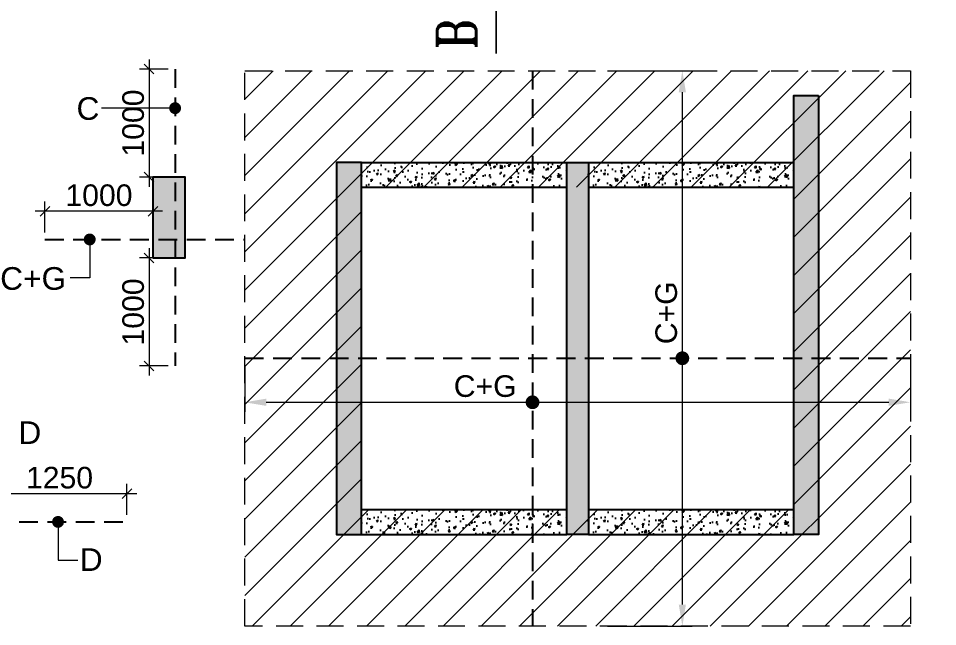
# Model space of a CAD drawing. Header units: millimetres. Extents: x 1123469 to 1883119, y -126924 to 196924.
# Drawn here: x 1474288 to 1482801, y 136834 to 142469 of the extents above; entities that cross this region are included whole.
import ezdxf

# ---------------------------------------------------------------- set-up
doc = ezdxf.new("R2010")
doc.units = ezdxf.units.MM
doc.header["$LTSCALE"] = 500
doc.header["$MEASUREMENT"] = 0
doc.header["$PDMODE"] = 34
for name, pattern in [('CONTINOUS', [0]), ('DASHED2', [0.375, 0.25, -0.125]), ('HIDDEN', [0.375, 0.25, -0.125])]:
    doc.linetypes.add(name, pattern=pattern)
doc.layers.get('Defpoints').update_dxf_attribs({"lineweight": 0})
for name, color, linetype in [('3BEAM NO', 6, 'Continuous'), ('COL. DIM', 3, 'Continuous'), ('r.c.c. wall', 4, 'Continuous'), ('reinf.', 4, 'Continuous'), ('TEXT 1', 1, 'Continuous'), ('TEXT-20', 3, 'Continuous'), ('TOWER AREA COLUMN.', 6, 'Continuous')]:
    doc.layers.add(name, color=color, linetype=linetype)
for name, color, linetype, lineweight in [('ARWO', 1, 'Continuous', 18), ('CUT OUT', 1, 'Continuous', 13), ('dim-M', 1, 'Continuous', 15), ('FOOTING', 1, 'Continuous', 15), ('HATCH', 1, 'Continuous', 5), ('S - SUNK', 251, 'Continuous', 0), ('TOWER COL HATCH', 253, 'Continuous', 20)]:
    doc.layers.add(name, color=color, linetype=linetype, lineweight=lineweight)
doc.styles.add('3mm', font='arial.ttf')
doc.styles.add('RT', font='romant.shx', dxfattribs={"height": 8})
doc.dimstyles.new('PARAMVEER', dxfattribs={"dimtxt": 200, "dimasz": 100, "dimexe": 0, "dimexo": 25, "dimgap": 10, "dimtad": 1, "dimdec": 0, "dimrnd": 5, "dimzin": 0, "dimdsep": 46, "dimtxsty": '3mm', "dimblk": 'OBLIQUE', "dimcen": 0.09, "dimdle": 75, "dimclrd": 1, "dimclre": 1, "dimclrt": 3, "dimadec": 0, "dimazin": 0, "dimtfac": 1, "dimtdec": 0, "dimtmove": 1, "dimatfit": 3, "dimfxl": 100, "dimtolj": 1, "dimtzin": 0, "dimlwd": 18, "dimlwe": 5, "dimarcsym": 0})
doc.dimstyles.new('PARAMVEER BEAM', dxfattribs={"dimtxt": 200, "dimasz": 100, "dimexe": 0, "dimexo": 0, "dimgap": 10, "dimtad": 1, "dimdec": 0, "dimzin": 0, "dimdsep": 46, "dimtxsty": '3mm', "dimblk": 'ARCHTICK', "dimcen": 0.09, "dimdle": 75, "dimclrd": 1, "dimclre": 1, "dimclrt": 3, "dimadec": 0, "dimazin": 0, "dimtfac": 1, "dimtdec": 0, "dimtmove": 1, "dimatfit": 3, "dimfxl": 100, "dimtolj": 1, "dimtzin": 0, "dimlwd": 18, "dimlwe": 5, "dimarcsym": 0})

# ---------------------------------------------------------------- blocks, each defined once
blk = doc.blocks.new('3tgra')
at = {"layer": 'TOWER COL HATCH'}
h = blk.add_hatch(color=253, dxfattribs=at)
h.dxf.hatch_style = 1
h.paths.add_polyline_path([(1383875.6, 78731.7), (1383875.6, 74666.6), (1383645.6, 74666.6), (1383645.6, 77881.7), (1383645.6, 78111.7), (1383645.6, 78731.7)])
h = blk.add_hatch(color=253, dxfattribs=at)
h.dxf.hatch_style = 1
h.paths.add_polyline_path([(1379640.6, 78111.7), (1379410.6, 78111.7), (1379410.6, 74666.6), (1379640.6, 74666.6), (1379640.6, 77881.7)])
h = blk.add_hatch(color=253, dxfattribs=at)
h.dxf.hatch_style = 1
h.paths.add_polyline_path([(1381543.1, 78111.7), (1381743.1, 78111.7), (1381743.1, 77881.7), (1381743.1, 74666.6), (1381543.1, 74666.6), (1381543.1, 77881.7)])
h = blk.add_hatch(color=253, dxfattribs=at)
h.dxf.hatch_style = 1
h.paths.add_polyline_path([(1377710.6, 77226.9), (1378010.6, 77226.9), (1378010.6, 77976.9), (1377710.6, 77976.9)])
at = {"layer": 'TOWER AREA COLUMN.', "color": 4}
for points in [[(1383875.6, 78731.7), (1383875.6, 74666.6), (1383645.6, 74666.6), (1383645.6, 77881.7), (1383645.6, 77881.7), (1383645.6, 78111.7), (1383645.6, 78111.7), (1383645.6, 78731.7), (1383875.6, 78731.7)], [(1379640.6, 78111.7), (1379410.6, 78111.7), (1379410.6, 74666.6), (1379640.6, 74666.6), (1379640.6, 77881.7), (1379640.6, 77881.7), (1379640.6, 78111.7)], [(1381543.1, 78111.7), (1381743.1, 78111.7), (1381743.1, 77881.7), (1381743.1, 77881.7), (1381743.1, 74666.6), (1381543.1, 74666.6), (1381543.1, 77881.7), (1381543.1, 77881.7), (1381543.1, 78111.7)]]:
    blk.add_lwpolyline(points, dxfattribs=at)
blk.add_lwpolyline([(1377710.6, 77226.9), (1378010.6, 77226.9), (1378010.6, 77976.9), (1377710.6, 77976.9)], close=True, dxfattribs=at)
blk = doc.blocks.new('_Oblique')
at = {"color": 0, "linetype": 'ByBlock', "lineweight": -2}
blk.add_line((-0.5, -0.5), (0.5, 0.5), dxfattribs=at)
blk = doc.blocks.new('*D390')
at = {"layer": 'COL. DIM', "color": 1, "lineweight": 18, "ltscale": 10, "transparency": 16777216}
blk.add_line((1475499, 140339.4), (1475499, 139159.4), dxfattribs=at)
at = {"layer": 'COL. DIM', "color": 1, "linetype": 'CONTINOUS', "lineweight": 5, "ltscale": 10, "transparency": 16777216}
for p, q in [((1475674.6, 140249.4), (1475409, 140249.4)), ((1475674.6, 139249.4), (1475409, 139249.4))]:
    blk.add_line(p, q, dxfattribs=at)
at = {"layer": 'Defpoints', "color": 0, "ltscale": 10, "transparency": 16777216}
for p in [(1475739.6, 140249.4), (1475499, 139249.4), (1475739.6, 139249.4)]:
    blk.add_point(p, dxfattribs=at)
at = {"layer": 'COL. DIM', "color": 1, "lineweight": 18, "ltscale": 10, "transparency": 16777216, "xscale": 90, "yscale": 90, "zscale": 90}
for p, rotation in [((1475499, 140249.4), 90), ((1475499, 139249.4), 270)]:
    blk.add_blockref('_Oblique', p, dxfattribs=dict(at, rotation=rotation))
at = {"layer": 'COL. DIM', "color": 3, "ltscale": 10, "transparency": 16777216, "insert": (1475351.9, 139749.4), "char_height": 200, "attachment_point": 5, "rotation": 90, "style": '3mm'}
blk.add_mtext('\\A1;1000', dxfattribs=at)
blk = doc.blocks.new('_ArchTick')
at = {"color": 0, "linetype": 'ByBlock', "const_width": 0.15}
blk.add_lwpolyline([(-0.5, -0.5), (0.5, 0.5)], dxfattribs=at)
blk = doc.blocks.new('*D391')
at = {"layer": 'COL. DIM', "color": 1, "lineweight": 18, "ltscale": 10, "transparency": 16777216}
blk.add_line((1475499, 142089.4), (1475499, 140909.4), dxfattribs=at)
at = {"layer": 'COL. DIM', "color": 1, "linetype": 'CONTINOUS', "lineweight": 5, "ltscale": 10, "transparency": 16777216}
for p, q in [((1475674.6, 141999.4), (1475409, 141999.4)), ((1475674.6, 140999.4), (1475409, 140999.4))]:
    blk.add_line(p, q, dxfattribs=at)
at = {"layer": 'Defpoints', "color": 0, "ltscale": 10, "transparency": 16777216}
for p in [(1475739.6, 141999.4), (1475499, 140999.4), (1475739.6, 140999.4)]:
    blk.add_point(p, dxfattribs=at)
at = {"layer": 'COL. DIM', "color": 1, "lineweight": 18, "ltscale": 10, "transparency": 16777216, "xscale": 90, "yscale": 90, "zscale": 90}
for p, rotation in [((1475499, 141999.4), 90), ((1475499, 140999.4), 270)]:
    blk.add_blockref('_Oblique', p, dxfattribs=dict(at, rotation=rotation))
at = {"layer": 'COL. DIM', "color": 3, "ltscale": 10, "transparency": 16777216, "insert": (1475351.9, 141499.4), "char_height": 200, "attachment_point": 5, "rotation": 90, "style": '3mm'}
blk.add_mtext('\\A1;1000', dxfattribs=at)
blk = doc.blocks.new('*D392')
at = {"layer": 'COL. DIM', "color": 1, "linetype": 'CONTINOUS', "lineweight": 5, "ltscale": 10, "transparency": 16777216}
for p, q in [((1474534.2, 140485.9), (1474534.2, 140772.4)), ((1475534.2, 140485.9), (1475534.2, 140772.4))]:
    blk.add_line(p, q, dxfattribs=at)
at = {"layer": 'COL. DIM', "color": 1, "lineweight": 18, "ltscale": 10, "transparency": 16777216}
blk.add_line((1475624.2, 140682.4), (1474444.2, 140682.4), dxfattribs=at)
at = {"layer": 'Defpoints', "color": 0, "ltscale": 10, "transparency": 16777216}
for p in [(1474534.2, 140682.4), (1474534.2, 140420.9), (1475534.2, 140420.9)]:
    blk.add_point(p, dxfattribs=at)
at = {"layer": 'COL. DIM', "color": 1, "lineweight": 18, "ltscale": 10, "transparency": 16777216, "xscale": 90, "yscale": 90, "zscale": 90, "rotation": 180}
blk.add_blockref('_Oblique', (1474534.2, 140682.4), dxfattribs=at)
at = {"layer": 'COL. DIM', "color": 1, "lineweight": 18, "ltscale": 10, "transparency": 16777216, "xscale": 90, "yscale": 90, "zscale": 90}
blk.add_blockref('_Oblique', (1475534.2, 140682.4), dxfattribs=at)
at = {"layer": 'COL. DIM', "color": 3, "ltscale": 10, "transparency": 16777216, "insert": (1475034.2, 140829.5), "char_height": 200, "attachment_point": 5, "style": '3mm'}
blk.add_mtext('\\A1;1000', dxfattribs=at)
blk = doc.blocks.new('*D406')
at = {"layer": 'COL. DIM', "color": 1, "linetype": 'CONTINOUS', "lineweight": 5, "ltscale": 10, "transparency": 16777216}
for p, q in [((1474043.9, 137869.3), (1474043.9, 138155.8)), ((1475293.9, 137869.3), (1475293.9, 138155.8))]:
    blk.add_line(p, q, dxfattribs=at)
at = {"layer": 'COL. DIM', "color": 1, "lineweight": 18, "ltscale": 10, "transparency": 16777216}
blk.add_line((1475383.9, 138065.8), (1473953.9, 138065.8), dxfattribs=at)
at = {"layer": 'Defpoints', "color": 0, "ltscale": 10, "transparency": 16777216}
for p in [(1474043.9, 138065.8), (1474043.9, 137804.3), (1475293.9, 137804.3)]:
    blk.add_point(p, dxfattribs=at)
at = {"layer": 'COL. DIM', "color": 1, "lineweight": 18, "ltscale": 10, "transparency": 16777216, "xscale": 90, "yscale": 90, "zscale": 90, "rotation": 180}
blk.add_blockref('_Oblique', (1474043.9, 138065.8), dxfattribs=at)
at = {"layer": 'COL. DIM', "color": 1, "lineweight": 18, "ltscale": 10, "transparency": 16777216, "xscale": 90, "yscale": 90, "zscale": 90}
blk.add_blockref('_Oblique', (1475293.9, 138065.8), dxfattribs=at)
at = {"layer": 'COL. DIM', "color": 3, "ltscale": 10, "transparency": 16777216, "insert": (1474668.9, 138212.9), "char_height": 200, "attachment_point": 5, "style": '3mm'}
blk.add_mtext('\\A1;1250', dxfattribs=at)
blk = doc.blocks.new('*D475')
at = {"layer": 'COL. DIM', "color": 1, "linetype": 'CONTINOUS', "lineweight": 5, "ltscale": 10, "transparency": 16777216}
for p, q in [((1476384.2, 139255.3), (1476384.2, 138822.7)), ((1482549.2, 139255.3), (1482549.2, 138822.7))]:
    blk.add_line(p, q, dxfattribs=at)
at = {"layer": 'COL. DIM', "color": 1, "lineweight": 18, "ltscale": 10, "transparency": 16777216}
blk.add_line((1476584.2, 138912.7), (1482349.2, 138912.7), dxfattribs=at)
at = {"layer": 'COL. DIM', "color": 1, "ltscale": 10, "transparency": 16777216}
for points in [[(1476584.2, 138946.1), (1476584.2, 138879.4), (1476384.2, 138912.7)], [(1482349.2, 138946.1), (1482349.2, 138879.4), (1482549.2, 138912.7)]]:
    blk.add_solid(points, dxfattribs=at)
at = {"layer": 'Defpoints', "color": 0, "ltscale": 10, "transparency": 16777216}
for p in [(1476384.2, 139320.3), (1482549.2, 139320.3), (1482549.2, 138912.7)]:
    blk.add_point(p, dxfattribs=at)
at = {"layer": 'COL. DIM', "color": 3, "ltscale": 10, "transparency": 16777216, "insert": (1478611.3, 139061.1), "char_height": 200, "attachment_point": 5, "style": '3mm'}
blk.add_mtext('\\A1;C+G', dxfattribs=at)
blk = doc.blocks.new('*D476')
at = {"layer": 'COL. DIM', "color": 1, "linetype": 'CONTINOUS', "lineweight": 5, "ltscale": 10, "transparency": 16777216}
for p, q in [((1479742.7, 141984.2), (1480527.1, 141984.2)), ((1479742.7, 136839), (1480527.1, 136839))]:
    blk.add_line(p, q, dxfattribs=at)
at = {"layer": 'COL. DIM', "color": 1, "lineweight": 18, "ltscale": 10, "transparency": 16777216}
blk.add_line((1480437.1, 137039), (1480437.1, 141784.2), dxfattribs=at)
at = {"layer": 'COL. DIM', "color": 1, "ltscale": 10, "transparency": 16777216}
for points in [[(1480403.7, 141784.2), (1480470.4, 141784.2), (1480437.1, 141984.2)], [(1480403.7, 137039), (1480470.4, 137039), (1480437.1, 136839)]]:
    blk.add_solid(points, dxfattribs=at)
at = {"layer": 'Defpoints', "color": 0, "ltscale": 10, "transparency": 16777216}
for p in [(1479677.7, 141984.2), (1480437.1, 141984.2), (1479677.7, 136839)]:
    blk.add_point(p, dxfattribs=at)
at = {"layer": 'COL. DIM', "color": 3, "ltscale": 10, "transparency": 16777216, "insert": (1480288.7, 139741.5), "char_height": 200, "width": 176.808, "attachment_point": 5, "rotation": 90, "style": '3mm'}
blk.add_mtext('\\A1;C+G', dxfattribs=at)
blk = doc.blocks.new('*D2624')
at = {"layer": 'COL. DIM', "color": 1, "linetype": 'CONTINOUS', "lineweight": 5, "ltscale": 10, "transparency": 16777216}
for p, q in [((1726903.3, 142855.3), (1726903.3, 142349.5)), ((1727203.3, 141672.5), (1727203.3, 142529.5))]:
    blk.add_line(p, q, dxfattribs=at)
at = {"layer": 'COL. DIM', "color": 1, "lineweight": 18, "ltscale": 10, "transparency": 16777216}
blk.add_line((1726813.3, 142439.5), (1727293.3, 142439.5), dxfattribs=at)
at = {"layer": 'Defpoints', "color": 0, "ltscale": 10, "transparency": 16777216}
for p in [(1726903.3, 142920.3), (1727203.3, 142439.5), (1727203.3, 141607.5), (1405055.6, 139394.2), (1364890.6, 126979.3), (1364890.6, 124332.9)]:
    blk.add_point(p, dxfattribs=at)
at = {"layer": 'S - SUNK', "color": 1, "lineweight": 18, "ltscale": 10, "transparency": 16777216}
blk.add_line((1405130.6, 124332.9), (1364815.6, 124332.9), dxfattribs=at)
at = {"layer": 'S - SUNK', "color": 1, "lineweight": 5, "ltscale": 10, "transparency": 16777216}
for p, q in [((1364890.6, 124333.1), (1364890.6, 124332.9)), ((1405055.6, 124333.1), (1405055.6, 124332.9))]:
    blk.add_line(p, q, dxfattribs=at)
at = {"layer": 'COL. DIM', "color": 1, "lineweight": 18, "ltscale": 10, "transparency": 16777216, "xscale": 90, "yscale": 90, "zscale": 90, "rotation": 180}
blk.add_blockref('_Oblique', (1726903.3, 142439.5), dxfattribs=at)
at = {"layer": 'COL. DIM', "color": 1, "lineweight": 18, "ltscale": 10, "transparency": 16777216, "xscale": 90, "yscale": 90, "zscale": 90}
blk.add_blockref('_Oblique', (1727203.3, 142439.5), dxfattribs=at)
at = {"layer": 'S - SUNK', "color": 1, "lineweight": 18, "ltscale": 10, "transparency": 16777216, "xscale": 100, "yscale": 100, "zscale": 100, "rotation": 180}
blk.add_blockref('_Oblique', (1364890.6, 124332.9), dxfattribs=at)
at = {"layer": 'S - SUNK', "color": 1, "lineweight": 18, "ltscale": 10, "transparency": 16777216, "xscale": 100, "yscale": 100, "zscale": 100}
blk.add_blockref('_Oblique', (1405055.6, 124332.9), dxfattribs=at)
at = {"layer": 'COL. DIM', "color": 3, "ltscale": 10, "transparency": 16777216, "insert": (1727053.3, 142586.6), "char_height": 200, "attachment_point": 5, "style": '3mm'}
blk.add_mtext('\\A1;300', dxfattribs=at)
at = {"layer": 'S - SUNK', "color": 3, "ltscale": 10, "transparency": 16777216, "insert": (1384973.1, 124445), "char_height": 200, "attachment_point": 5, "style": '3mm'}
blk.add_mtext('\\A1;40165', dxfattribs=at)
blk = doc.blocks.new('*D2625')
at = {"layer": 'COL. DIM', "color": 1, "lineweight": 18, "ltscale": 10, "transparency": 16777216}
blk.add_line((1725455.6, 141997.5), (1725455.6, 141517.5), dxfattribs=at)
at = {"layer": 'COL. DIM', "color": 1, "linetype": 'CONTINOUS', "lineweight": 5, "ltscale": 10, "transparency": 16777216}
for p, q in [((1725012.2, 141907.5), (1725545.6, 141907.5)), ((1724393.3, 141607.5), (1725545.6, 141607.5))]:
    blk.add_line(p, q, dxfattribs=at)
at = {"layer": 'Defpoints', "color": 0, "ltscale": 10, "transparency": 16777216}
for p in [(1358872.1, 158914.1), (1431760.6, 158914.1), (1724947.2, 141907.5), (1724328.3, 141607.5), (1725455.6, 141607.5), (1442850.6, 126979.3)]:
    blk.add_point(p, dxfattribs=at)
at = {"layer": 'S - SUNK', "color": 1, "lineweight": 18, "ltscale": 10, "transparency": 16777216}
blk.add_line((1358872.1, 126904.3), (1358872.1, 158989.1), dxfattribs=at)
at = {"layer": 'S - SUNK', "color": 1, "lineweight": 5, "ltscale": 10, "transparency": 16777216}
for p, q in [((1358872.3, 158914.1), (1358872.1, 158914.1)), ((1358872.3, 126979.3), (1358872.1, 126979.3))]:
    blk.add_line(p, q, dxfattribs=at)
at = {"layer": 'COL. DIM', "color": 1, "lineweight": 18, "ltscale": 10, "transparency": 16777216, "xscale": 90, "yscale": 90, "zscale": 90}
for p, rotation in [((1725455.6, 141907.5), 90), ((1725455.6, 141607.5), 270)]:
    blk.add_blockref('_Oblique', p, dxfattribs=dict(at, rotation=rotation))
at = {"layer": 'S - SUNK', "color": 1, "lineweight": 18, "ltscale": 10, "transparency": 16777216, "xscale": 100, "yscale": 100, "zscale": 100}
for p, rotation in [((1358872.1, 158914.1), 90), ((1358872.1, 126979.3), 270)]:
    blk.add_blockref('_Oblique', p, dxfattribs=dict(at, rotation=rotation))
at = {"layer": 'COL. DIM', "color": 3, "ltscale": 10, "transparency": 16777216, "insert": (1725308.4, 141757.5), "char_height": 200, "attachment_point": 5, "rotation": 90, "style": '3mm'}
blk.add_mtext('\\A1;300', dxfattribs=at)
at = {"layer": 'S - SUNK', "color": 3, "ltscale": 10, "transparency": 16777216, "insert": (1358759.9, 142946.7), "char_height": 200, "attachment_point": 5, "rotation": 90, "style": '3mm'}
blk.add_mtext('\\A1;31935', dxfattribs=at)
blk = doc.blocks.new('*D2626')
at = {"layer": 'COL. DIM', "color": 1, "linetype": 'CONTINOUS', "lineweight": 5, "ltscale": 10, "transparency": 16777216}
for p, q in [((1716598.3, 143871.7), (1716598.3, 143375.6)), ((1716298.3, 143802.5), (1716298.3, 143375.6))]:
    blk.add_line(p, q, dxfattribs=at)
at = {"layer": 'COL. DIM', "color": 1, "lineweight": 18, "ltscale": 10, "transparency": 16777216}
for p, q in [((1716688.3, 143465.6), (1716208.3, 143465.6)), ((1717247, 143465.6), (1716598.3, 143465.6))]:
    blk.add_line(p, q, dxfattribs=at)
at = {"layer": 'Defpoints', "color": 0, "ltscale": 10, "transparency": 16777216}
for p in [(1716598.3, 143936.7), (1716298.3, 143867.5), (1716298.3, 143465.6), (1390780.6, 139394.2), (1405055.6, 139394.2), (1405055.6, 138200.6)]:
    blk.add_point(p, dxfattribs=at)
at = {"layer": 'S - SUNK', "color": 1, "lineweight": 18, "ltscale": 10, "transparency": 16777216}
blk.add_line((1390705.6, 138200.6), (1405130.6, 138200.6), dxfattribs=at)
at = {"layer": 'S - SUNK', "color": 1, "lineweight": 5, "ltscale": 10, "transparency": 16777216}
for p, q in [((1390780.6, 138200.7), (1390780.6, 138200.6)), ((1405055.6, 138200.7), (1405055.6, 138200.6))]:
    blk.add_line(p, q, dxfattribs=at)
at = {"layer": 'COL. DIM', "color": 1, "lineweight": 18, "ltscale": 10, "transparency": 16777216, "xscale": 90, "yscale": 90, "zscale": 90, "rotation": 180}
blk.add_blockref('_Oblique', (1716298.3, 143465.6), dxfattribs=at)
at = {"layer": 'COL. DIM', "color": 1, "lineweight": 18, "ltscale": 10, "transparency": 16777216, "xscale": 90, "yscale": 90, "zscale": 90}
blk.add_blockref('_Oblique', (1716598.3, 143465.6), dxfattribs=at)
at = {"layer": 'S - SUNK', "color": 1, "lineweight": 18, "ltscale": 10, "transparency": 16777216, "xscale": 100, "yscale": 100, "zscale": 100, "rotation": 180}
blk.add_blockref('_Oblique', (1390780.6, 138200.6), dxfattribs=at)
at = {"layer": 'S - SUNK', "color": 1, "lineweight": 18, "ltscale": 10, "transparency": 16777216, "xscale": 100, "yscale": 100, "zscale": 100}
blk.add_blockref('_Oblique', (1405055.6, 138200.6), dxfattribs=at)
at = {"layer": 'COL. DIM', "color": 3, "ltscale": 10, "transparency": 16777216, "insert": (1716981.5, 143612.8), "char_height": 200, "attachment_point": 5, "style": '3mm'}
blk.add_mtext('\\A1;300', dxfattribs=at)
at = {"layer": 'S - SUNK', "color": 3, "ltscale": 10, "transparency": 16777216, "insert": (1397918.1, 138312.7), "char_height": 200, "attachment_point": 5, "style": '3mm'}
blk.add_mtext('\\A1;14275', dxfattribs=at)
blk = doc.blocks.new('*D3556')
at = {"layer": 'COL. DIM', "color": 1, "lineweight": 18, "ltscale": 10, "transparency": 16777216}
blk.add_line((1817173.9, 134747.8), (1817173.9, 133597.8), dxfattribs=at)
at = {"layer": 'COL. DIM', "color": 1, "linetype": 'CONTINOUS', "lineweight": 5, "ltscale": 10, "transparency": 16777216}
for p, q in [((1817863.7, 134657.8), (1817083.9, 134657.8)), ((1816402.2, 133687.8), (1817263.9, 133687.8))]:
    blk.add_line(p, q, dxfattribs=at)
at = {"layer": 'Defpoints', "color": 0, "ltscale": 10, "transparency": 16777216}
for p in [(1417087.7, 156599.2), (1417240.6, 156599.2), (1417240.6, 155194.2), (1817928.7, 134657.8), (1816337.2, 133687.8), (1817173.9, 133687.8)]:
    blk.add_point(p, dxfattribs=at)
at = {"layer": 'S - SUNK', "color": 1, "lineweight": 18, "ltscale": 10, "transparency": 16777216}
blk.add_line((1417087.7, 155119.2), (1417087.7, 156674.2), dxfattribs=at)
at = {"layer": 'S - SUNK', "color": 1, "lineweight": 5, "ltscale": 10, "transparency": 16777216}
for p, q in [((1417087.8, 156599.2), (1417087.7, 156599.2)), ((1417087.8, 155194.2), (1417087.7, 155194.2))]:
    blk.add_line(p, q, dxfattribs=at)
at = {"layer": 'COL. DIM', "color": 1, "lineweight": 18, "ltscale": 10, "transparency": 16777216, "xscale": 90, "yscale": 90, "zscale": 90}
for p, rotation in [((1817173.9, 134657.8), 90), ((1817173.9, 133687.8), 270)]:
    blk.add_blockref('_Oblique', p, dxfattribs=dict(at, rotation=rotation))
at = {"layer": 'S - SUNK', "color": 1, "lineweight": 18, "ltscale": 10, "transparency": 16777216, "xscale": 100, "yscale": 100, "zscale": 100}
for p, rotation in [((1417087.7, 156599.2), 90), ((1417087.7, 155194.2), 270)]:
    blk.add_blockref('_Oblique', p, dxfattribs=dict(at, rotation=rotation))
at = {"layer": 'COL. DIM', "color": 3, "ltscale": 10, "transparency": 16777216, "insert": (1817026.8, 134172.8), "char_height": 200, "attachment_point": 5, "rotation": 90, "style": '3mm'}
blk.add_mtext('\\A1;970', dxfattribs=at)
at = {"layer": 'S - SUNK', "color": 3, "ltscale": 10, "transparency": 16777216, "insert": (1416975.6, 155896.7), "char_height": 200, "attachment_point": 5, "rotation": 90, "style": '3mm'}
blk.add_mtext('\\A1;1405', dxfattribs=at)

msp = doc.modelspace()

# ---------------------------------------------------------------- hatches: boundary and pattern name
at = {"layer": 'HATCH', "ltscale": 10}
h = msp.add_hatch(dxfattribs=at)
h.set_pattern_fill('ANSI31', color=251, scale=2000)
h.paths.add_polyline_path([(1477464.2, 140904.2), (1481469.2, 140904.2), (1481469.2, 137919), (1477464.2, 137919)])
h.paths.add_polyline_path([(1476384.2, 141984.2), (1482549.2, 141984.2), (1482549.2, 136839), (1476384.2, 136839)])
at = {"layer": 'r.c.c. wall', "ltscale": 10}
h = msp.add_hatch(dxfattribs=at)
h.set_pattern_fill('AR-CONC', color=1, scale=25)
h.set_pattern_definition([(50, (-3812644.48, -4159489.49), (179.3150457, -15.6880337), [18.75, -206.25]), (355, (-3812644.48, -4159489.49), (-34.6878334, 188.0480334), [15, -165]), (100.4514445, (-3812629.54, -4159490.8), (144.6272117, 172.3599977), [15.935048, -175.285528]), (46.1842, (-3812644.48, -4159439.5), (266.810333, -41.37982), [28.125, -309.375]), (96.6356355, (-3812622.24, -4159442.94), (233.665486, 243.52965), [23.902586, -262.92844]), (351.184164, (-3812644.48, -4159439.5), (233.665486, 243.52965), [22.5, -247.5]), (21, (-3812619.48, -4159451.99), (149.226763, -100.6547227), [18.75, -206.25]), (326, (-3812619.48, -4159451.99), (60.828833, 181.2875113), [15, -165]), (71.4514447, (-3812607.04, -4159460.38), (210.055594, 80.632788), [15.9350475, -175.285528]), (37.5, (-3812644.48, -4159489.49), (3.0399638, 83.22346346), [0, -163, 0, -167.5, 0, -165.625]), (7.5, (-3812644.48, -4159489.49), (65.7673844, 98.602928), [0, -95.5, 0, -159.25, 0, -63.125]), (327.5, (-3812700.23, -4159489.49), (133.45560904, -5.63871793), [0, -62.5, 0, -195, 0, -258.75]), (317.5, (-3812725.23, -4159489.49), (145.7965423, 25.0262456), [0, -81.25, 0, -129.5, 0, -183.75])])
h.paths.add_polyline_path([(1479364.4, 141134.3), (1477464.2, 141134.2), (1477464.2, 140904.2), (1479364.4, 140904.2)])
h = msp.add_hatch(dxfattribs=at)
h.set_pattern_fill('AR-CONC', color=1, scale=25)
h.set_pattern_definition([(50, (-3810541.98, -4159489.49), (179.3150457, -15.6880337), [18.75, -206.25]), (355, (-3810541.98, -4159489.49), (-34.6878334, 188.0480334), [15, -165]), (100.4514445, (-3810527.04, -4159490.8), (144.6272117, 172.3599977), [15.935048, -175.285528]), (46.1842, (-3810541.98, -4159439.5), (266.810333, -41.37982), [28.125, -309.375]), (96.6356355, (-3810519.74, -4159442.94), (233.665486, 243.52965), [23.902586, -262.92844]), (351.184164, (-3810541.98, -4159439.5), (233.665486, 243.52965), [22.5, -247.5]), (21, (-3810516.98, -4159451.99), (149.226763, -100.6547227), [18.75, -206.25]), (326, (-3810516.98, -4159451.99), (60.828833, 181.2875113), [15, -165]), (71.4514447, (-3810504.54, -4159460.38), (210.055594, 80.632788), [15.9350475, -175.285528]), (37.5, (-3810541.98, -4159489.49), (3.0399638, 83.22346346), [0, -163, 0, -167.5, 0, -165.625]), (7.5, (-3810541.98, -4159489.49), (65.7673844, 98.602928), [0, -95.5, 0, -159.25, 0, -63.125]), (327.5, (-3810597.73, -4159489.49), (133.45560904, -5.63871793), [0, -62.5, 0, -195, 0, -258.75]), (317.5, (-3810622.73, -4159489.49), (145.7965423, 25.0262456), [0, -81.25, 0, -129.5, 0, -183.75])])
h.paths.add_polyline_path([(1481466.9, 141134.3), (1479566.7, 141134.2), (1479566.7, 140904.2), (1481466.9, 140904.2)])
h = msp.add_hatch(dxfattribs=at)
h.set_pattern_fill('AR-CONC', color=1, scale=25)
h.set_pattern_definition([(50, (-3812644.48, -4162704.67), (179.3150457, -15.6880337), [18.75, -206.25]), (355, (-3812644.48, -4162704.67), (-34.6878334, 188.0480334), [15, -165]), (100.4514445, (-3812629.54, -4162705.98), (144.6272117, 172.3599977), [15.935048, -175.285528]), (46.1842, (-3812644.48, -4162654.67), (266.810333, -41.37982), [28.125, -309.375]), (96.6356355, (-3812622.24, -4162658.12), (233.665486, 243.52965), [23.902586, -262.92844]), (351.184164, (-3812644.48, -4162654.67), (233.665486, 243.52965), [22.5, -247.5]), (21, (-3812619.48, -4162667.17), (149.226763, -100.6547227), [18.75, -206.25]), (326, (-3812619.48, -4162667.17), (60.828833, 181.2875113), [15, -165]), (71.4514447, (-3812607.04, -4162675.56), (210.055594, 80.632788), [15.9350475, -175.285528]), (37.5, (-3812644.48, -4162704.67), (3.0399638, 83.22346346), [0, -163, 0, -167.5, 0, -165.625]), (7.5, (-3812644.48, -4162704.67), (65.7673844, 98.602928), [0, -95.5, 0, -159.25, 0, -63.125]), (327.5, (-3812700.23, -4162704.67), (133.45560904, -5.63871793), [0, -62.5, 0, -195, 0, -258.75]), (317.5, (-3812725.23, -4162704.67), (145.7965423, 25.0262456), [0, -81.25, 0, -129.5, 0, -183.75])])
h.paths.add_polyline_path([(1479364.4, 137919.1), (1477464.2, 137919), (1477464.2, 137689), (1479364.4, 137689)])
h = msp.add_hatch(dxfattribs=at)
h.set_pattern_fill('AR-CONC', color=1, scale=25)
h.set_pattern_definition([(50, (-3810541.98, -4162704.67), (179.3150457, -15.6880337), [18.75, -206.25]), (355, (-3810541.98, -4162704.67), (-34.6878334, 188.0480334), [15, -165]), (100.4514445, (-3810527.04, -4162705.98), (144.6272117, 172.3599977), [15.935048, -175.285528]), (46.1842, (-3810541.98, -4162654.67), (266.810333, -41.37982), [28.125, -309.375]), (96.6356355, (-3810519.74, -4162658.12), (233.665486, 243.52965), [23.902586, -262.92844]), (351.184164, (-3810541.98, -4162654.67), (233.665486, 243.52965), [22.5, -247.5]), (21, (-3810516.98, -4162667.17), (149.226763, -100.6547227), [18.75, -206.25]), (326, (-3810516.98, -4162667.17), (60.828833, 181.2875113), [15, -165]), (71.4514447, (-3810504.54, -4162675.56), (210.055594, 80.632788), [15.9350475, -175.285528]), (37.5, (-3810541.98, -4162704.67), (3.0399638, 83.22346346), [0, -163, 0, -167.5, 0, -165.625]), (7.5, (-3810541.98, -4162704.67), (65.7673844, 98.602928), [0, -95.5, 0, -159.25, 0, -63.125]), (327.5, (-3810597.73, -4162704.67), (133.45560904, -5.63871793), [0, -62.5, 0, -195, 0, -258.75]), (317.5, (-3810622.73, -4162704.67), (145.7965423, 25.0262456), [0, -81.25, 0, -129.5, 0, -183.75])])
h.paths.add_polyline_path([(1481466.9, 137919.1), (1479566.7, 137919), (1479566.7, 137689), (1481466.9, 137689)])

# ---------------------------------------------------------------- linework, layer by layer
at = {"layer": '3BEAM NO', "color": 4, "extrusion": (-3.22724e-09, -4.96361e-18, 1), "const_width": 16, "elevation": 0}
msp.add_lwpolyline([(1478470.2, 142654), (1478712.6, 142654), (1478712.6, 142143.5)], dxfattribs=at)
at = {"layer": 'dim-M', "color": 4, "ltscale": 10, "const_width": 63.8}
for points in [[(1480405.2, 139320.3, 1), (1480468.9, 139320.3, 1)], [(1479017.8, 138912.7, 1), (1479081.5, 138912.7, 1)]]:
    msp.add_lwpolyline(points, format="xyb", close=True, dxfattribs=at)
at = {"layer": 'FOOTING', "color": 3, "linetype": 'DASHED2', "ltscale": 2}
msp.add_lwpolyline([(1476384.2, 141984.2), (1482549.2, 141984.2), (1482549.2, 136839), (1476384.2, 136839)], close=True, dxfattribs=at)
at = {"layer": 'r.c.c. wall', "color": 4, "ltscale": 10}
for p, q in [((1477464.2, 141134.2), (1479366.7, 141134.2)), ((1479566.7, 141134.2), (1481469.2, 141134.2)), ((1477464.2, 140904.2), (1479366.7, 140904.2)), ((1479566.7, 140904.2), (1481469.2, 140904.2)), ((1477464.2, 137919), (1479366.7, 137919)), ((1479566.7, 137919), (1481469.2, 137919)), ((1477464.2, 137689), (1479366.7, 137689)), ((1479566.7, 137689), (1481469.2, 137689))]:
    msp.add_line(p, q, dxfattribs=at)
at = {"layer": 'reinf.', "color": 4, "linetype": 'HIDDEN', "ltscale": 1.4}
for p, q in [((1475739.6, 141999.4), (1475739.6, 139249.4)), ((1479049.6, 141984.2), (1479049.6, 136839)), ((1474534.2, 140420.9), (1476384.2, 140420.9)), ((1476384.2, 139320.3), (1482549.2, 139320.3)), ((1472193.9, 137804.3), (1475293.9, 137804.3))]:
    msp.add_line(p, q, dxfattribs=at)

# ---------------------------------------------------------------- block references
at = {"layer": 'CUT OUT', "color": 4}
msp.add_blockref('3tgra', (97823.6, 63022.5), dxfattribs=at)

# ---------------------------------------------------------------- texts
at = {"layer": 'TEXT 1', "color": 2, "linetype": 'ByBlock', "style": '3mm'}
for s, p in [('C', (1474826.4, 141529.2, -0.1)), ('C+G', (1474119.4, 139954.5, -0.1)), ('D', (1474288.3, 138526, -0.1)), ('D', (1474856.6, 137350, -0.1))]:
    msp.add_text(s, height=210, dxfattribs=at).set_placement(p)
at = {"layer": 'TEXT-20', "color": 7, "lineweight": 20, "ltscale": 0.2, "style": 'RT', "width": 0.85}
msp.add_text('B', height=359.4, rotation=90, dxfattribs=at).set_placement((1478526.8, 142180.2, 0))

# ---------------------------------------------------------------- dimensions: what is measured, and where the dimension line sits
at = {"layer": 'COL. DIM', "color": 6, "ltscale": 10}
for base, p1, p2, angle, picture, middle in [((1725455.6, 141607.5), (1724947.2, 141907.5), (1724328.3, 141607.5), 90, '*D2625', (1725455.6, 141757.5)), ((1716298.3, 143465.6), (1716598.3, 143936.7), (1716298.3, 143867.5), 180, '*D2626', (1716981.5, 143465.6))]:
    dim = msp.add_linear_dim(base=base, p1=p1, p2=p2, angle=angle, dimstyle='PARAMVEER', override={"dimasz": 90, "dimexe": 90, "dimexo": 65, "dimgap": 45, "dimpost": '\\X', "dimdle": 90, "dimfxl": 0.18, "dimarcsym": 1}, dxfattribs=at)
    dim.commit()
    dim.dimension.update_dxf_attribs({"geometry": picture, "text_midpoint": middle, "dimtype": 160})
for base, p1, p2, angle, picture, middle in [((1817173.9, 133687.8), (1817928.7, 134657.8), (1816337.2, 133687.8), 90, '*D3556', (1817026.8, 134172.8)), ((1475499, 140999.4), (1475739.6, 141999.4), (1475739.6, 140999.4), 90, '*D391', (1475351.9, 141499.4)), ((1474534.2, 140682.4), (1475534.2, 140420.9), (1474534.2, 140420.9), 180, '*D392', (1475034.2, 140829.5)), ((1475499, 139249.4), (1475739.6, 140249.4), (1475739.6, 139249.4), 90, '*D390', (1475351.9, 139749.4)), ((1474043.9, 138065.8), (1475293.9, 137804.3), (1474043.9, 137804.3), 180, '*D406', (1474668.9, 138212.9))]:
    dim = msp.add_linear_dim(base=base, p1=p1, p2=p2, angle=angle, dimstyle='PARAMVEER', override={"dimasz": 90, "dimexe": 90, "dimexo": 65, "dimgap": 45, "dimpost": '\\X', "dimdle": 90, "dimfxl": 0.18, "dimarcsym": 1}, dxfattribs=at)
    dim.commit()
    dim.dimension.update_dxf_attribs({"geometry": picture, "text_midpoint": middle})
dim = msp.add_linear_dim(base=(1727203.3, 142439.5), p1=(1726903.3, 142920.3), p2=(1727203.3, 141607.5), dimstyle='PARAMVEER', override={"dimasz": 90, "dimexe": 90, "dimexo": 65, "dimgap": 45, "dimpost": '\\X', "dimdle": 90, "dimfxl": 0.18, "dimarcsym": 1}, dxfattribs=at)
dim.commit()
dim.dimension.update_dxf_attribs({"geometry": '*D2624', "text_midpoint": (1727053.3, 142439.5), "dimtype": 160})
dim = msp.add_linear_dim(base=(1480437.1, 141984.2), p1=(1479677.7, 136839), p2=(1479677.7, 141984.2), angle=90, text='C+G', dimstyle='PARAMVEER', override={"dimasz": 200, "dimexe": 90, "dimexo": 65, "dimgap": 45, "dimpost": '\\X', "dimsah": 1, "dimdle": 90, "dimfxl": 0.18, "dimarcsym": 1}, dxfattribs=at)
dim.commit()
dim.dimension.update_dxf_attribs({"geometry": '*D476', "text_midpoint": (1480437.1, 139741.5), "dimtype": 160})
dim = msp.add_linear_dim(base=(1482549.2, 138912.7), p1=(1476384.2, 139320.3), p2=(1482549.2, 139320.3), text='C+G', dimstyle='PARAMVEER', override={"dimasz": 200, "dimexe": 90, "dimexo": 65, "dimgap": 45, "dimpost": '\\X', "dimsah": 1, "dimdle": 90, "dimfxl": 0.18, "dimarcsym": 1}, dxfattribs=at)
dim.commit()
dim.dimension.update_dxf_attribs({"geometry": '*D475', "text_midpoint": (1478611.3, 138912.7), "dimtype": 160})
at = {"layer": 'S - SUNK', "color": 4, "ltscale": 10}
for base, p1, p2, picture, middle in [((1358872.1, 158914.1), (1442850.6, 126979.3), (1431760.6, 158914.1), '*D2625', (1358759.9, 142946.7)), ((1417087.7, 156599.2), (1417240.6, 155194.2), (1417240.6, 156599.2), '*D3556', (1416975.6, 155896.7))]:
    dim = msp.add_linear_dim(base=base, p1=p1, p2=p2, angle=90, dimstyle='PARAMVEER', override={"dimpost": '\\X', "dimfxl": 0.15, "dimfxlon": 1, "dimarcsym": 1}, dxfattribs=at)
    dim.commit()
    dim.dimension.update_dxf_attribs({"geometry": picture, "text_midpoint": middle})
for base, p1, p2, picture, middle in [((1405055.6, 138200.6), (1390780.6, 139394.2), (1405055.6, 139394.2), '*D2626', (1397918.1, 138312.7)), ((1364890.6, 124332.9), (1405055.6, 139394.2), (1364890.6, 126979.3), '*D2624', (1384973.1, 124445))]:
    dim = msp.add_linear_dim(base=base, p1=p1, p2=p2, dimstyle='PARAMVEER', override={"dimpost": '\\X', "dimfxl": 0.15, "dimfxlon": 1, "dimarcsym": 1}, dxfattribs=at)
    dim.commit()
    dim.dimension.update_dxf_attribs({"geometry": picture, "text_midpoint": middle})

# ---------------------------------------------------------------- leaders
at = {"layer": 'ARWO', "color": 1}
for points in [[(1475739.6, 141637.3), (1475058.8, 141637.3)], [(1474948.7, 140420.9), (1474948.7, 140066.2), (1474766.3, 140066.2)], [(1474655.1, 137804.3), (1474655.1, 137449.5), (1474837.6, 137449.5)]]:
    msp.add_leader(points, dimstyle='PARAMVEER BEAM', override={"dimasz": 110, "dimtad": 0, "dimldrblk": 'Dot', "dimfxl": 0, "dimarcsym": 1}, dxfattribs=at)

doc.saveas('drawing.dxf')
